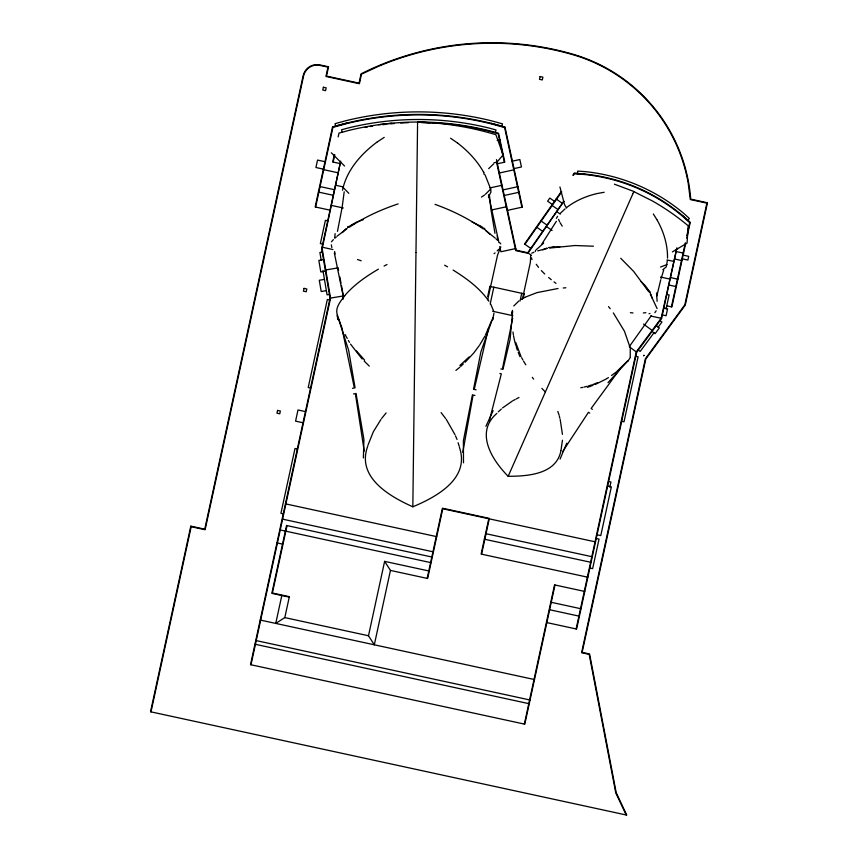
<?xml version="1.0" encoding="UTF-8"?>
<svg xmlns="http://www.w3.org/2000/svg" width="858" height="858" viewBox="0 0 858 858"><rect width="100%" height="100%" fill="white"/><g stroke="black" fill="none" stroke-linecap="round" stroke-linejoin="round"><path stroke-width="1.29" d="M459.416 447.308C470.205 478.667 436.411 496.932 412.837 506.799L415.98 252.552M415.98 252.37L417.546 125.643M417.556 124.689L417.589 122.083L429.858 122.64A291.323 283.354 0.7 0 1 495.913 134.717L503.078 154.923L497.029 162.13L493.951 162.795M363.384 457.947L363.931 439.468L356.038 393.414M535.328 251.544L535.371 250.847M577.498 173.531L577.681 171.085L585.135 171.621A182.068 182.068 0 0 1 683.794 213.449L689.36 218.436L687.73 220.259M662.805 269.766L666.258 266.881L667.331 260.735M512.644 311.422L510.092 339.414L502.96 369.38M487.719 299.699L497.586 254.933L500.793 246.943M562.451 440.218L560.982 450.429M342.514 190.229C346.514 170.41 360.993 154.022 376.876 142.203M344.197 191.795L342.106 207.561L337.473 231.381M347.908 227.338L348.026 226.609M462.784 452.348L473.069 395.098L474.924 395.441M492.728 319.809L493.929 313.234M492.438 320.163L492.921 317.557L480.877 351.909L473.53 389.253M630.233 357.368L630.255 348.402M335.124 233.644L334.695 238.149M472.415 394.852L463.395 440.701L463.492 462.805M512.676 318.232L502.38 369.262L500.879 368.961M487.762 296.353L489.929 286.207M530.694 255.459L530.362 262.419L522.35 299.421M150.997 711.872L191.173 526.715L205.116 529.74L303.582 75.933A13.771 13.771 0 0 1 319.165 65.24L327.96 67.149L325.943 76.448L359.416 83.709L361.475 74.174L377.659 66.656A291.076 291.076 0 0 1 572.147 54.472A163.61 163.61 0 0 1 688.148 182.754L690.304 199.539L706.895 203.142L684.834 304.847L645.355 358.794L581.585 652.724L589.178 654.375L615.765 792.878L626.19 814.971M346.589 123.144L332.518 126.973L315.165 206.939L330.04 210.167M315.637 207.035L332.925 127.359L346.696 123.606A299.678 299.678 0 0 1 490.851 123.756L504.622 127.542L521.911 207.228M334.33 154.537L332.711 161.969L340.154 163.588M338.159 136.872L338.974 133.108L348.412 130.534A292.535 292.535 0 0 1 489.124 130.684L498.562 133.28L504.826 162.141L497.383 163.749M333.183 162.076L334.792 154.633M555.008 584.995L524.806 724.184L250.525 664.671L330.04 298.176L321.686 248.713L340.69 161.111M250.986 664.778L330.534 298.187L322.168 248.713L340.497 161.98M287.033 525.589L272.404 592.996L289.35 596.675L284.802 617.599L275.75 623.423L281.81 595.527M384.62 561.368L390.454 570.42L374.313 644.808L368.49 635.757L384.62 561.368L429.257 571.053M427.177 578.389L442.406 508.193L489.36 518.382L481.595 554.171M490.197 303.979L493.843 287.194L524.335 293.876M520.055 300.997L521.728 293.243M488.792 518.747L481.124 554.075L587.848 577.23M524.345 724.088L554.547 584.888L584.759 591.452M576.136 628.946L636.261 351.877L661.153 318.286L676.587 249.378M676.93 247.78L661.593 318.49L636.679 352.188L576.608 629.053L546.846 622.597M609.824 487.183L610.939 482.014L608.612 481.51M666.076 309.041L669.133 294.948L666.805 294.444M671.428 306.832L685.274 243.029M686.904 235.5L689.693 222.651L681.906 215.69A179.14 179.14 0 0 0 584.834 174.539L574.41 173.777L573.251 175.44M685.735 243.125L671.889 306.928L666.773 305.823M686.808 238.149L690.218 222.479L682.217 215.326M523.466 297.233L524.292 293.479M367.975 445.163L373.337 431.767L380.984 419.412M488.374 328.743L474.238 389.414L476.083 389.843M367.739 446.171C356.177 477.252 389.511 496.353 412.837 506.799M656.863 295.903L660.735 279.772M511.797 313.974L512.441 311.379M511.861 312.966L512.516 310.403M489.328 420.817L501.329 373.841L499.849 373.466M649.828 292.385L649.978 291.806M495.345 132.4L496.021 129.955L489.736 128.228A295.066 295.066 0 0 0 347.801 128.078L341.527 129.794L342.192 132.229M501.812 126.276L502.477 123.842L491.57 120.849A302.681 302.681 0 0 0 345.978 120.688L335.07 123.659L335.735 126.105M661.11 278.56L663.706 270.077M560.907 450.825C556.263 474.485 527.445 476.244 508.161 476.297C492.181 460.156 474.528 432.614 496.825 413.427M491.645 320.635L485.435 335.07M497.597 240.154L497.275 235.639M560.081 459.051L566.773 443.168M508.161 476.297L632.721 194.123M632.85 193.822L633.89 191.484L614.382 184.17M485.918 426.308L493.136 410.66M485.017 174.764L490.701 189.017L490.958 192.063L488.427 197.029M629.3 346.632L651.233 315.776M556.359 218.361L557.582 216.302M556.37 221.321L541.966 243.811M484.899 336.186L479.74 344.873M562.569 451.726L588.459 412.301L589.736 413.138M627.799 361.304L629.986 358M535.939 250L543.65 243.104M561.325 191.591L524.538 244.015L530.77 248.391M572.94 175.053L574.184 173.284L584.877 174.067M524.924 244.294L561.722 191.87M496.482 159.609L516.141 250.214L527.724 252.735L563.856 201.244M654.869 312.644L656.145 310.843M479.15 345.71L473.82 352.906L465.079 362.312M620.323 368.608L591.141 408.451L592.374 409.352M654.161 332.539L640.165 351.469L638.255 350.053M658.054 327.284L661.947 322.018L660.027 320.602M513.781 305.963L518.875 300.976M345.066 295.291C340.937 300.976 334.448 307.818 337.548 315.412M333.397 239.639L331.424 241.817M386.111 412.955L381.66 418.425M342.342 232.615L346.042 228.668M490.701 189.017L485.435 194.262M607.99 382.636L627.863 360.896M627.874 360.692L616.73 371.557M560.274 213.342L565.068 208.869M345.495 294.734C354.762 284.212 366.409 276.201 378.421 269.144M469.09 356.949L459.856 365.508M497.179 250.879L498.745 249.324M488.674 168.629L493.661 163.878M460.703 366.42L463.331 363.953M498.23 411.872L501.362 409.051M335.36 237.795L336.207 237.076M459.824 367.245L455.92 370.388M337.097 236.186L347.147 228.528M502.584 407.915L512.215 401.147M494.069 253.646L495.055 252.917M611.497 375.493L615.98 372.211M566.827 207.379C575.75 200.558 586.282 196.053 597.2 193.533M347.683 227.263L356.274 222.233L363.149 219.712M481.435 197.104L484.577 194.991M349.335 227.231C364.403 217.246 380.973 209.588 398.123 203.914M384.202 137.387L377.177 141.999M606.552 378.764L608.44 377.617M672.393 251.887L687.076 243.082L688.159 225.772A235.736 229.279 23.8 0 0 652.423 200.965L633.837 191.613M605.877 379.15L595.12 384.545M521.417 299.292L524.892 297.361M533.901 252.22L531.724 253.239M516.226 398.97L518.983 397.469M384.073 266.055L387.012 264.5M542.782 249.85L546.782 248.091M513.03 400.632L515.165 399.517M351.437 225.214L354.354 223.809M667.031 264.532L660.585 267.031M525.396 297.093L536.99 292.621L558.022 288.502M592.942 384.513L597.618 382.647M587.451 387.366L592.932 385.36M588.03 386.089L591.709 384.91M537.741 250.847L547.265 248.423M584.18 387.044L586.743 386.4M649.023 313.696L649.989 313.46M497.19 140.433L499.978 139.822M512.398 161.154L519.841 159.545L521.449 166.978L514.006 168.597M499.388 172.984L514.264 169.755M489.8 187.934L502.048 185.274M503.056 189.897L517.932 186.669M504.268 195.474L519.144 192.246M491.827 209.931L506.703 206.703M507.496 210.349L522.372 207.121L505.019 127.166L490.958 123.295M515.787 248.541L500.9 251.769L499.774 246.546M352.499 388.32L354.343 387.934L341.72 326.93M548.444 247.565L559.813 246.696M549.688 248.069L574.978 245.517L593.414 246.214M604.171 192.278L597.49 193.479M580.78 387.752L582.904 387.355M322.254 252.07L319.905 252.466L321.203 260.167M323.53 259.642L318.844 260.435L320.785 271.943L325.472 271.149M325.289 270.034L337.655 267.943M324.303 279.418L319.294 280.266L321.203 291.516L326.201 290.669M329.418 294.444L327.07 294.841L322.94 270.442M330.04 298.176L343.736 295.871M353.517 393.94L355.384 393.65L364.242 451.136M378.496 124.721L391.881 123.23M643.35 312.945L645.881 312.677M563.213 287.998L565.894 287.762M551.898 247.233L554.515 247.115M417.589 122.244L429.858 122.812M630.383 312.698L633 312.956M489.864 286.69L493.843 287.194M324.989 161.69L317.546 160.081L315.937 167.514L323.369 169.133M323.273 169.573L338.149 172.801M676.115 251.544L683.558 253.164M683.129 255.137L688.706 256.349L687.901 260.06L682.325 258.859M335.457 185.221L342.857 186.829M674.506 258.987L681.938 260.596M666.956 259.942L673.97 261.465M319.605 186.486L334.481 189.715M318.393 192.063L333.269 195.292M670.473 277.584L677.906 279.193M331.091 205.33L343.318 207.979M660.499 277.037L670.13 279.129M668.854 285.017L676.297 286.636M327.724 220.86L325.397 220.356L320.356 243.597L322.683 244.101M663.878 307.968L667.599 308.773L666.087 315.744L662.365 314.94M650.664 316.012L661.615 318.393M322.018 247.168L332.925 249.539M492.599 311.261L512.88 315.669M635.778 356.306L638.105 356.81L624.002 421.825L621.675 421.321M329.644 300.01L327.327 299.506L308.226 387.505L310.553 388.009M305.437 411.593L297.994 409.974L295.581 421.139L303.013 422.747M607.636 486.036L611.357 486.851L600.782 535.585L597.061 534.77M297.318 448.991L295.002 448.487L280.931 513.32L283.258 513.824M596.256 538.481L599.045 539.092L592.631 568.639L589.843 568.028M595.516 541.902L442.771 508.762L427.638 578.496L390.454 570.42M485.564 533.622L592.288 556.778M484.352 539.199L591.076 562.355M285.424 503.828L436.722 536.647M282.582 519.144L433.419 551.876M432.282 557.11L286.561 525.493L271.836 593.361L289.243 597.136M279.772 529.858L431.07 562.687M276.952 542.878L282.529 544.09M551.254 602.305L581.005 608.762M549.635 609.748L579.386 616.205M284.802 617.599L368.49 635.757M260.21 620.044L534.491 679.557M255.77 640.497L530.051 700.01M254.965 644.219L529.247 703.732M435.027 204.365C452.027 210.467 468.414 218.533 483.226 228.893M357.507 259.524L361.197 260.789M471.986 221.932L481.949 226.823L490.079 234.438M643.908 355.255C643.586 356.049 643.275 355.888 644.09 355.426M479.257 225.826L481.177 226.812M444.637 265.208L447.533 266.838M453.11 270.066C466.559 278.475 479.794 288.052 488.899 301.265M457.496 142.996L450.589 138.213M563.717 201.437L527.938 253.26L515.744 250.622L496.567 162.226M556.145 198.981L562.376 203.357M554.482 201.351L549.806 198.069L547.629 201.19L552.295 204.472M551.769 205.212L558 209.588M556.617 211.561L560.295 214.146M540.84 220.796L547.072 225.161M546.235 226.362L552.112 230.48M536.465 227.016L542.696 231.392M527.724 252.735L531.402 255.319M656.295 325.665L659.352 327.928L655.104 333.665L652.048 331.402M643.532 324.067L652.541 330.727M629.804 347.115L636.679 352.188M554.021 281.874L555.973 283.365M485.778 230.534L495.238 238.138M548.637 277.509L551.286 279.687M457.797 143.2C468.189 151.244 477.402 161.025 483.805 172.555M641.162 281.649L645.388 285.811L650.021 292.406M620.72 258.269L633.654 271.418L648.809 291.827M496.106 239.06L496.932 239.8M348.82 193.318L342.846 187.194M364.178 361.057L369.305 366.119M331.317 152.788L344.562 166.034M541.355 270.602L544.733 273.992M541.87 388.384L545.377 391.999M364.607 360.103L356.456 350.933M362.14 359.019L350.525 344.112M646.267 287.612L649.12 291.27M499.699 242.61L500.772 243.919M445.495 418.339L441.098 412.612M608.558 306.596L610.199 308.741M532.303 377.338L533.622 379.107M536.25 264.285L538.524 267.353M613.32 312.902L624.452 331.231L630.008 347.233M656.938 219.723L653.324 213.974M446.181 419.219L454.976 434.674M523.509 361.143L525.793 364.8M560.081 222.662L562.215 226.137M566.559 208.119L564.564 204.665L559.92 186.937M348.359 340.444L349.421 342.331M345.013 334.459L347.243 338.449M521.621 357.657L522.887 359.985M650.182 293.854L657.099 308.58M657.099 219.97C663.642 231.574 667.728 244.734 667.524 258.119M558.537 219.348L559.566 221.557M520.999 356.499L515.701 342.396M490.722 304.182L493.586 310.907M341.237 326.094L338.653 318.747M455.491 435.875L457.046 439.446M518.232 352.381L520.002 356.703M650.75 293.983L652.155 298.134M531.402 257.893L532.035 259.566M557.829 411.454L559.105 415.186M458.097 442.728L459.202 446.289M516.226 346.632L517.363 350.214M515.261 343.49L515.851 345.431M560.167 419.39L562.44 434.341M559.352 416.194L559.856 418.232M514.961 342.524L513.502 335.703M504.354 162.237L498.155 133.666L489.006 131.145A292.063 292.063 0 0 0 421.353 122.512M483.547 171.782L484.105 174.356M488.545 194.809L498.916 242.621M334.599 251.491L335.135 254M334.33 252.917L342.792 294.133L343.189 299.174M331.327 244.852L331.842 247.533M338.084 267.793L338.567 270.345M339.768 276.716L340.969 283.086M341.452 285.639L343.382 295.838M355.062 387.795L348.638 350.268L337.451 315.637L338.084 319.562M494.98 233.322L490.937 209.395L489.382 194.905M337.173 315.251L337.805 319.219M484.545 228.292L484.652 229.032M513.009 332.014L513.298 334.62M656.552 292.943L657.121 301.319M574.184 173.284A179.622 179.622 0 0 1 690.218 222.479M332.518 126.973A300.15 300.15 0 0 1 505.019 127.166M364.907 127.456A292.063 292.063 0 0 1 367.449 126.984M369.991 126.544A292.063 292.063 0 0 1 372.533 126.137M382.754 124.689A292.063 292.063 0 0 1 385.306 124.389M390.444 123.842A292.063 292.063 0 0 1 394.294 123.498M400.729 123.037A292.063 292.063 0 0 1 408.462 122.673M190.808 526.147L150.536 711.765L626.769 815.1L616.216 792.728L589.585 653.978L582.153 652.359L645.806 358.998L685.274 305.051L707.464 202.778L690.733 199.142A164.093 164.093 0 0 0 572.275 54.022A291.559 291.559 0 0 0 361.068 73.842L359.052 83.14L326.501 76.083L328.528 66.785L319.24 64.768A14.232 14.232 0 0 0 303.121 75.815L204.751 529.171L190.808 526.147M323.38 87.259L322.78 90.047L325.568 90.658L326.169 87.859L323.38 87.259M277.563 410.414L276.962 413.202L279.751 413.803L280.351 411.014L277.563 410.414M304.043 288.374L303.442 291.162L306.231 291.774L306.832 288.985L304.043 288.374M540.1 76.544L539.5 79.333L542.288 79.944L542.889 77.145L540.1 76.544"/></g></svg>
